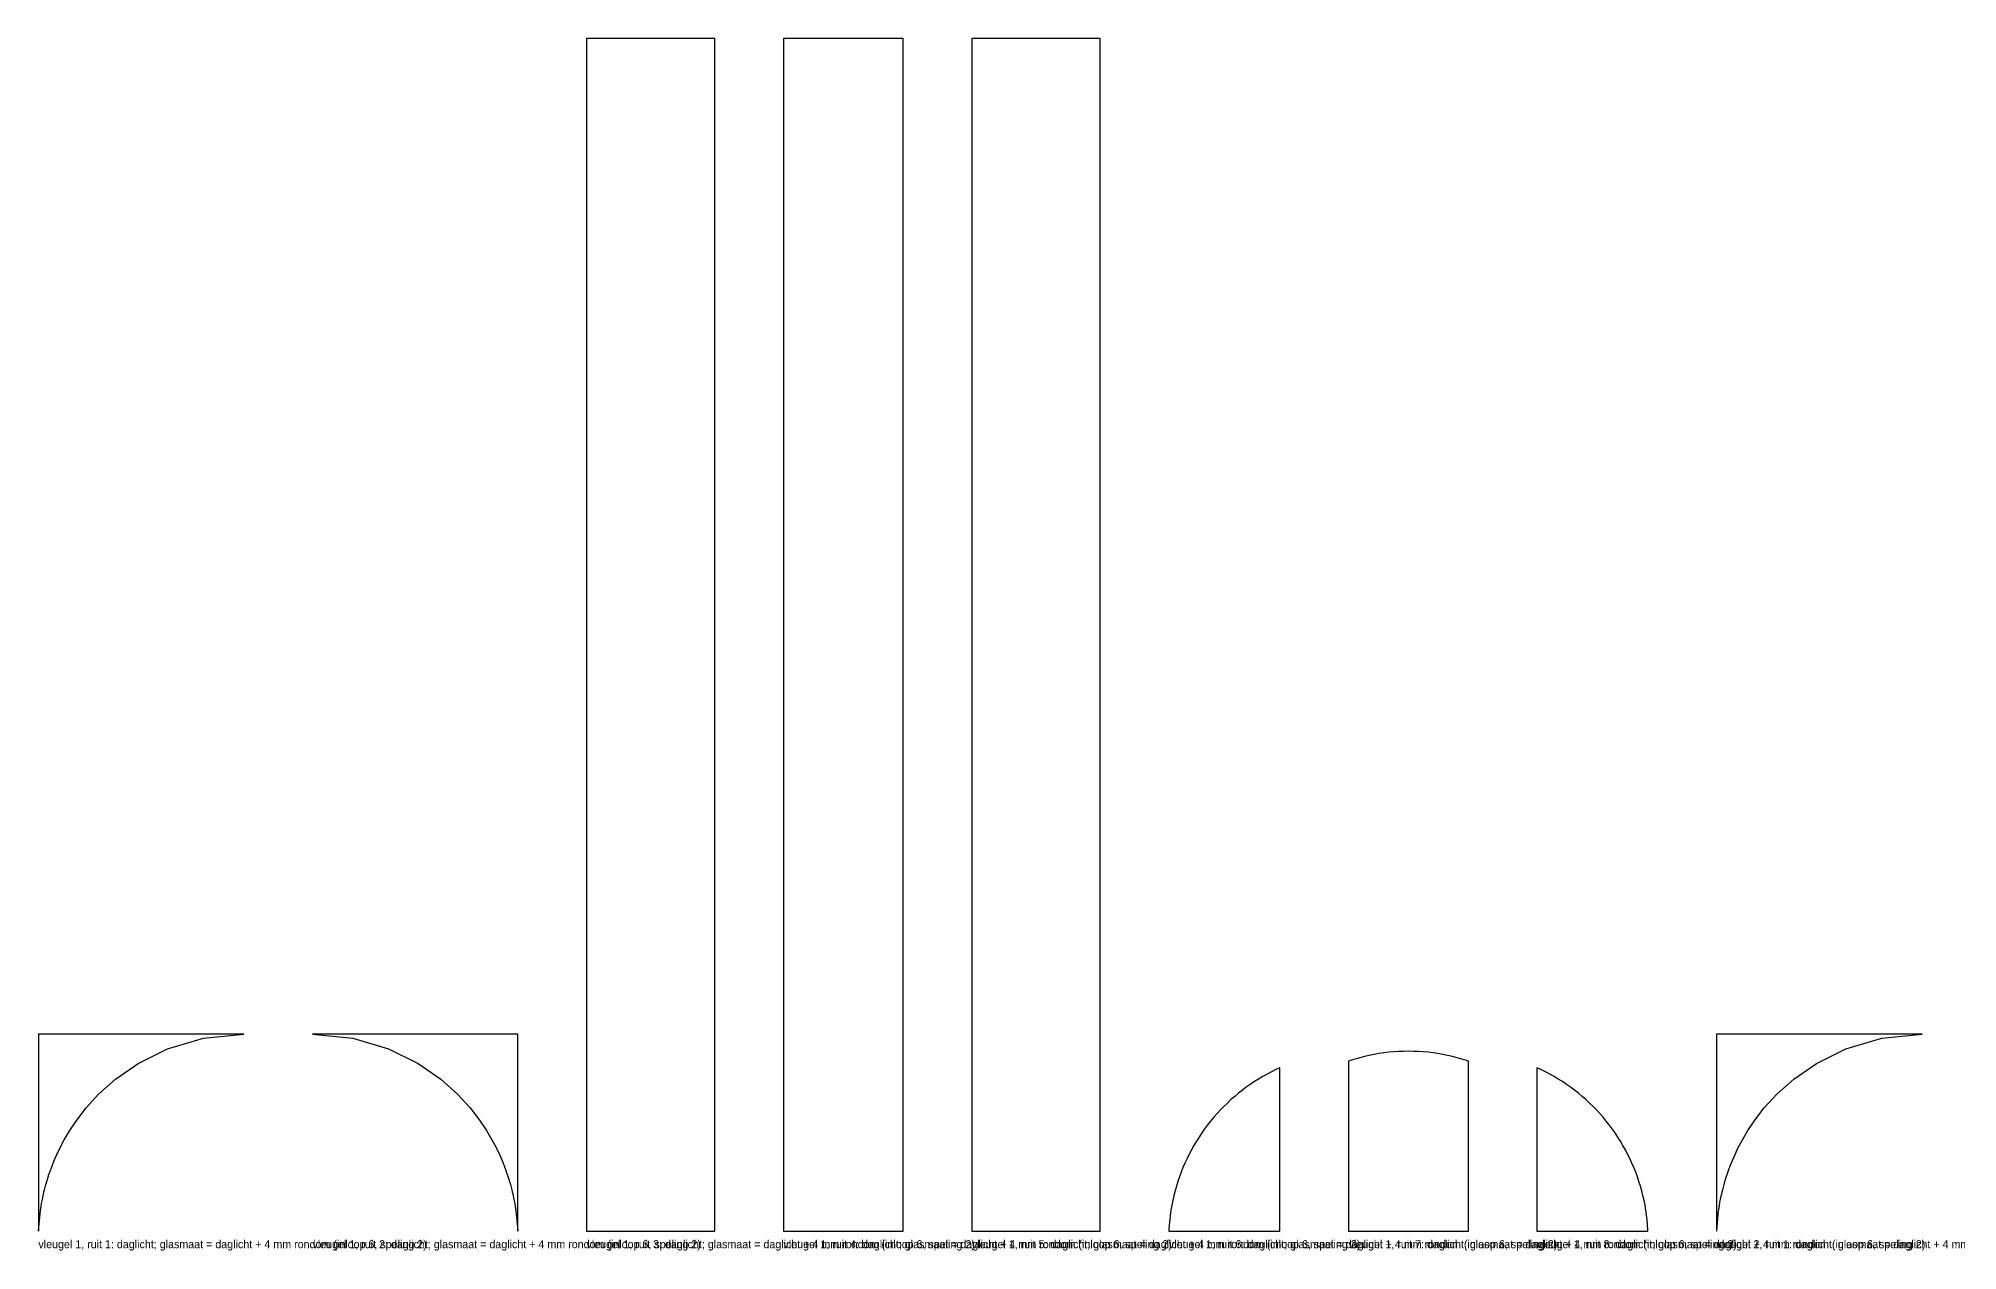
# Model space of a CAD drawing. Header units: millimetres. Extents: x 0 to 6237, y -34 to 2086.
# Drawn here: x 0 to 3358, y -34 to 2086 of the extents above; entities that cross this region are included whole.
import ezdxf

# ---------------------------------------------------------------- set-up
doc = ezdxf.new("R2010")
doc.units = ezdxf.units.MM

msp = doc.modelspace()

# ---------------------------------------------------------------- linework, layer by layer
at = {"layer": 'DAGLICHT'}
for p, q in [((1183.6667, 2086.5), (959, 2086.5)), ((959, 2086.5), (959, 0)), ((1183.6667, 0), (1183.6667, 2086.5)), ((1513.3333, 2086.5), (1303.6667, 2086.5)), ((1303.6667, 2086.5), (1303.6667, 0)), ((1513.3333, 0), (1513.3333, 2086.5)), ((1858, 2086.5), (1633.3333, 2086.5)), ((1633.3333, 2086.5), (1633.3333, 0)), ((1858, 0), (1858, 2086.5)), ((359.5, 344.5), (0, 344.5)), ((0, 344.5), (0, 0)), ((226.145, 318.8513), (289.0904, 337.5376)), ((289.0904, 337.5376), (359.5, 344.5)), ((479.5, 344.5), (549.9096, 337.5376)), ((839, 344.5), (479.5, 344.5)), ((549.9096, 337.5376), (612.855, 318.8513)), ((839, 0), (839, 344.5)), ((3295.7733, 344.5), (2936.2733, 344.5)), ((2936.2733, 344.5), (2936.2733, 0)), ((3162.4182, 318.8513), (3225.3637, 337.5376)), ((3225.3637, 337.5376), (3295.7733, 344.5)), ((174.7278, 293.382), (226.145, 318.8513)), ((612.855, 318.8513), (664.2722, 293.382)), ((2311.8558, 303.2726), (2303.5536, 300.9311)), ((2320.2164, 305.3959), (2311.8558, 303.2726)), ((2328.6297, 307.2996), (2320.2164, 305.3959)), ((2337.09, 308.9825), (2328.6297, 307.2996)), ((2345.5915, 310.4433), (2337.09, 308.9825)), ((2354.1282, 311.6811), (2345.5915, 310.4433)), ((2362.6945, 312.695), (2354.1282, 311.6811)), ((2371.2844, 313.4843), (2362.6945, 312.695)), ((2379.8919, 314.0484), (2371.2844, 313.4843)), ((2388.5113, 314.3871), (2379.8919, 314.0484)), ((2397.1366, 314.5), (2388.5113, 314.3871)), ((2405.7619, 314.3871), (2397.1366, 314.5)), ((2414.3813, 314.0484), (2405.7619, 314.3871)), ((2422.9889, 313.4843), (2414.3813, 314.0484)), ((2431.5788, 312.695), (2422.9889, 313.4843)), ((2440.145, 311.6811), (2431.5788, 312.695)), ((2448.6818, 310.4433), (2440.145, 311.6811)), ((2457.1832, 308.9825), (2448.6818, 310.4433)), ((2465.6435, 307.2996), (2457.1832, 308.9825)), ((2474.0569, 305.3959), (2465.6435, 307.2996)), ((2482.4175, 303.2726), (2474.0569, 305.3959)), ((2490.7197, 300.9311), (2482.4175, 303.2726)), ((3111.001, 293.382), (3162.4182, 318.8513)), ((135.1125, 265.8745), (174.7278, 293.382)), ((664.2722, 293.382), (703.8875, 265.8745)), ((2142.3866, 270.3554), (2134.9733, 265.9449)), ((2149.9128, 274.5702), (2142.3866, 270.3554)), ((2157.5468, 278.5866), (2149.9128, 274.5702)), ((2165.2832, 282.4019), (2157.5468, 278.5866)), ((2172.3033, 285.6381), (2165.2832, 282.4019)), ((2172.3033, 0), (2172.3033, 285.6381)), ((2295.3155, 298.3731), (2292.3033, 297.3506)), ((2292.3033, 297.3506), (2292.3033, 0)), ((2303.5536, 300.9311), (2295.3155, 298.3731)), ((2498.9577, 298.3731), (2490.7197, 300.9311)), ((2501.97, 297.3506), (2498.9577, 298.3731)), ((2501.97, 0), (2501.97, 297.3506)), ((2628.99, 282.4019), (2621.97, 285.6381)), ((2621.97, 285.6381), (2621.97, 0)), ((2636.7265, 278.5866), (2628.99, 282.4019)), ((2644.3604, 274.5702), (2636.7265, 278.5866)), ((2651.8866, 270.3554), (2644.3604, 274.5702)), ((2659.2999, 265.9449), (2651.8866, 270.3554)), ((3071.3857, 265.8745), (3111.001, 293.382)), ((83.4818, 215.335), (105.4718, 239.3815)), ((105.4718, 239.3815), (135.1125, 265.8745)), ((703.8875, 265.8745), (733.5282, 239.3815)), ((733.5282, 239.3815), (755.5182, 215.335)), ((2093.1435, 235.5538), (2086.6581, 229.8662)), ((2099.7756, 241.0696), (2093.1435, 235.5538)), ((2106.5497, 246.4099), (2099.7756, 241.0696)), ((2113.4614, 251.5711), (2106.5497, 246.4099)), ((2120.5058, 256.5496), (2113.4614, 251.5711)), ((2127.6781, 261.342), (2120.5058, 256.5496)), ((2134.9733, 265.9449), (2127.6781, 261.342)), ((2666.5952, 261.342), (2659.2999, 265.9449)), ((2673.7675, 256.5496), (2666.5952, 261.342)), ((2680.8119, 251.5711), (2673.7675, 256.5496)), ((2687.7235, 246.4099), (2680.8119, 251.5711)), ((2694.4977, 241.0696), (2687.7235, 246.4099)), ((2701.1298, 235.5538), (2694.4977, 241.0696)), ((2707.6152, 229.8662), (2701.1298, 235.5538)), ((3019.7551, 215.335), (3041.7451, 239.3815)), ((3041.7451, 239.3815), (3071.3857, 265.8745)), ((67.1003, 194.1474), (83.4818, 215.335)), ((755.5182, 215.335), (771.8997, 194.1474)), ((2062.2704, 205.4785), (2056.5829, 198.9931)), ((2068.1258, 211.8128), (2062.2704, 205.4785)), ((2074.1449, 217.9917), (2068.1258, 211.8128)), ((2080.3238, 224.0109), (2074.1449, 217.9917)), ((2086.6581, 229.8662), (2080.3238, 224.0109)), ((2713.9495, 224.0109), (2707.6152, 229.8662)), ((2720.1283, 217.9917), (2713.9495, 224.0109)), ((2726.1475, 211.8128), (2720.1283, 217.9917)), ((2732.0028, 205.4785), (2726.1475, 211.8128)), ((2737.6904, 198.9931), (2732.0028, 205.4785)), ((3003.3735, 194.1474), (3019.7551, 215.335)), ((45.3436, 159.7741), (54.7637, 175.7251)), ((54.7637, 175.7251), (67.1003, 194.1474)), ((771.8997, 194.1474), (784.2363, 175.7251)), ((784.2363, 175.7251), (793.6564, 159.7741)), ((2035.587, 171.6309), (2030.7947, 164.4586)), ((2040.5655, 178.6752), (2035.587, 171.6309)), ((2045.7267, 185.5869), (2040.5655, 178.6752)), ((2051.067, 192.3611), (2045.7267, 185.5869)), ((2056.5829, 198.9931), (2051.067, 192.3611)), ((2743.2062, 192.3611), (2737.6904, 198.9931)), ((2748.5466, 185.5869), (2743.2062, 192.3611)), ((2753.7077, 178.6752), (2748.5466, 185.5869)), ((2758.6862, 171.6309), (2753.7077, 178.6752)), ((2763.4786, 164.4586), (2758.6862, 171.6309)), ((2981.6168, 159.7741), (2991.037, 175.7251)), ((2991.037, 175.7251), (3003.3735, 194.1474)), ((32.3012, 133.9336), (38.0429, 145.9521)), ((38.0429, 145.9521), (45.3436, 159.7741)), ((793.6564, 159.7741), (800.9571, 145.9521)), ((800.9571, 145.9521), (806.6988, 133.9336)), ((2013.55, 134.5899), (2009.7348, 126.8534)), ((2017.5664, 142.2238), (2013.55, 134.5899)), ((2021.7813, 149.75), (2017.5664, 142.2238)), ((2026.1917, 157.1633), (2021.7813, 149.75)), ((2030.7947, 164.4586), (2026.1917, 157.1633)), ((2768.0816, 157.1633), (2763.4786, 164.4586)), ((2772.492, 149.75), (2768.0816, 157.1633)), ((2776.7069, 142.2238), (2772.492, 149.75)), ((2780.7233, 134.5899), (2776.7069, 142.2238)), ((2784.5385, 126.8534), (2780.7233, 134.5899)), ((2968.5745, 133.9336), (2974.3161, 145.9521)), ((2974.3161, 145.9521), (2981.6168, 159.7741)), ((18.4958, 98.8262), (20.9971, 106.062)), ((20.9971, 106.062), (24.0224, 114.2093)), ((24.0224, 114.2093), (27.7221, 123.433)), ((27.7221, 123.433), (32.3012, 133.9336)), ((806.6988, 133.9336), (811.2779, 123.433)), ((811.2779, 123.433), (814.9776, 114.2093)), ((814.9776, 114.2093), (818.0029, 106.062)), ((818.0029, 106.062), (820.5042, 98.8262)), ((1999.5219, 103.0822), (1996.5363, 94.9894)), ((2002.7183, 111.0942), (1999.5219, 103.0822)), ((2006.1234, 119.0197), (2002.7183, 111.0942)), ((2009.7348, 126.8534), (2006.1234, 119.0197)), ((2788.1499, 119.0197), (2784.5385, 126.8534)), ((2791.5549, 111.0942), (2788.1499, 119.0197)), ((2794.7514, 103.0822), (2791.5549, 111.0942)), ((2797.737, 94.9894), (2794.7514, 103.0822)), ((2954.7691, 98.8262), (2957.2703, 106.062)), ((2957.2703, 106.062), (2960.2957, 114.2093)), ((2960.2957, 114.2093), (2963.9954, 123.433)), ((2963.9954, 123.433), (2968.5745, 133.9336)), ((8.9637, 64.7781), (9.8023, 68.3772)), ((9.8023, 68.3772), (10.7623, 72.3057)), ((10.7623, 72.3057), (11.868, 76.6093)), ((11.868, 76.6093), (13.1498, 81.3422)), ((13.1498, 81.3422), (14.6463, 86.5686)), ((14.6463, 86.5686), (16.4069, 92.3657)), ((16.4069, 92.3657), (18.4958, 98.8262)), ((820.5042, 98.8262), (822.5931, 92.3657)), ((822.5931, 92.3657), (824.3537, 86.5686)), ((824.3537, 86.5686), (825.8502, 81.3422)), ((825.8502, 81.3422), (827.132, 76.6093)), ((827.132, 76.6093), (828.2377, 72.3057)), ((828.2377, 72.3057), (829.1977, 68.3772)), ((829.1977, 68.3772), (830.0363, 64.7781)), ((1988.8641, 70.2809), (1986.7407, 61.9202)), ((1991.2055, 78.5831), (1988.8641, 70.2809)), ((1993.7635, 86.8211), (1991.2055, 78.5831)), ((1996.5363, 94.9894), (1993.7635, 86.8211)), ((2800.5097, 86.8211), (2797.737, 94.9894)), ((2803.0677, 78.5831), (2800.5097, 86.8211)), ((2805.4092, 70.2809), (2803.0677, 78.5831)), ((2807.5325, 61.9202), (2805.4092, 70.2809)), ((2945.237, 64.7781), (2946.0755, 68.3772)), ((2946.0755, 68.3772), (2947.0356, 72.3057)), ((2947.0356, 72.3057), (2948.1413, 76.6093)), ((2948.1413, 76.6093), (2949.4231, 81.3422)), ((2949.4231, 81.3422), (2950.9196, 86.5686)), ((2950.9196, 86.5686), (2952.6802, 92.3657)), ((2952.6802, 92.3657), (2954.7691, 98.8262)), ((0.3178, 0.1127), (3.6231, 35.9103)), ((3.6231, 35.9103), (3.8359, 37.3763)), ((3.8359, 37.3763), (4.0679, 38.9283)), ((4.0679, 38.9283), (4.3215, 40.5738)), ((4.3215, 40.5738), (4.5993, 42.3217)), ((4.5993, 42.3217), (4.9047, 44.1814)), ((4.9047, 44.1814), (5.2413, 46.164)), ((5.2413, 46.164), (5.6135, 48.2819)), ((5.6135, 48.2819), (6.0264, 50.5491)), ((6.0264, 50.5491), (6.4862, 52.9817)), ((6.4862, 52.9817), (7.0001, 55.598)), ((7.0001, 55.598), (7.5769, 58.4193)), ((7.5769, 58.4193), (8.2272, 61.4699)), ((8.2272, 61.4699), (8.9637, 64.7781)), ((830.0363, 64.7781), (830.7728, 61.4699)), ((830.7728, 61.4699), (831.4231, 58.4193)), ((831.4231, 58.4193), (831.9999, 55.598)), ((831.9999, 55.598), (832.5138, 52.9817)), ((832.5138, 52.9817), (832.9736, 50.5491)), ((832.9736, 50.5491), (833.3865, 48.2819)), ((833.3865, 48.2819), (833.7587, 46.164)), ((833.7587, 46.164), (834.0953, 44.1814)), ((834.0953, 44.1814), (834.4007, 42.3217)), ((834.4007, 42.3217), (834.6785, 40.5738)), ((834.6785, 40.5738), (834.9321, 38.9283)), ((834.9321, 38.9283), (835.1641, 37.3763)), ((835.1641, 37.3763), (835.3769, 35.9103)), ((835.3769, 35.9103), (838.6822, 0.1127)), ((1981.6933, 36.5452), (1980.4555, 28.0084)), ((1983.1541, 45.0466), (1981.6933, 36.5452)), ((1984.837, 53.5069), (1983.1541, 45.0466)), ((1986.7407, 61.9202), (1984.837, 53.5069)), ((2809.4363, 53.5069), (2807.5325, 61.9202)), ((2811.1191, 45.0466), (2809.4363, 53.5069)), ((2812.5799, 36.5452), (2811.1191, 45.0466)), ((2813.8177, 28.0084), (2812.5799, 36.5452)), ((2936.591, 0.1127), (2939.8963, 35.9103)), ((2939.8963, 35.9103), (2940.1091, 37.3763)), ((2940.1091, 37.3763), (2940.3411, 38.9283)), ((2940.3411, 38.9283), (2940.5947, 40.5738)), ((2940.5947, 40.5738), (2940.8726, 42.3217)), ((2940.8726, 42.3217), (2941.178, 44.1814)), ((2941.178, 44.1814), (2941.5146, 46.164)), ((2941.5146, 46.164), (2941.8868, 48.2819)), ((2941.8868, 48.2819), (2942.2997, 50.5491)), ((2942.2997, 50.5491), (2942.7595, 52.9817)), ((2942.7595, 52.9817), (2943.2734, 55.598)), ((2943.2734, 55.598), (2943.8502, 58.4193)), ((2943.8502, 58.4193), (2944.5004, 61.4699)), ((2944.5004, 61.4699), (2945.237, 64.7781)), ((0, 0), (0.3178, 0.1127)), ((838.6822, 0.1127), (839, 0)), ((959, 0), (1183.6667, 0)), ((1303.6667, 0), (1513.3333, 0)), ((1633.3333, 0), (1858, 0)), ((1978.0882, 2.2447), (1978, 0)), ((1978, 0), (2172.3033, 0)), ((1978.6524, 10.8523), (1978.0882, 2.2447)), ((1979.4417, 19.4421), (1978.6524, 10.8523)), ((1980.4555, 28.0084), (1979.4417, 19.4421)), ((2292.3033, 0), (2501.97, 0)), ((2621.97, 0), (2816.2733, 0)), ((2814.8316, 19.4421), (2813.8177, 28.0084)), ((2815.6209, 10.8523), (2814.8316, 19.4421)), ((2816.1851, 2.2447), (2815.6209, 10.8523)), ((2816.2733, 0), (2816.1851, 2.2447)), ((2936.2733, 0), (2936.591, 0.1127))]:
    msp.add_line(p, q, dxfattribs=at)

# ---------------------------------------------------------------- texts
at = {"layer": 'TEKST'}
for s, p in [('vleugel 1, ruit 1: daglicht; glasmaat = daglicht + 4 mm rondom (inloop 6, speling 2)', (0, -30)), ('vleugel 1, ruit 2: daglicht; glasmaat = daglicht + 4 mm rondom (inloop 6, speling 2)', (479.5, -30)), ('vleugel 1, ruit 3: daglicht; glasmaat = daglicht + 4 mm rondom (inloop 6, speling 2)', (959, -30)), ('vleugel 1, ruit 4: daglicht; glasmaat = daglicht + 4 mm rondom (inloop 6, speling 2)', (1303.6667, -30)), ('vleugel 1, ruit 5: daglicht; glasmaat = daglicht + 4 mm rondom (inloop 6, speling 2)', (1633.3333, -30)), ('vleugel 1, ruit 6: daglicht; glasmaat = daglicht + 4 mm rondom (inloop 6, speling 2)', (1978, -30)), ('vleugel 1, ruit 7: daglicht; glasmaat = daglicht + 4 mm rondom (inloop 6, speling 2)', (2292.3033, -30)), ('vleugel 1, ruit 8: daglicht; glasmaat = daglicht + 4 mm rondom (inloop 6, speling 2)', (2621.97, -30)), ('vleugel 2, ruit 1: daglicht; glasmaat = daglicht + 4 mm rondom (inloop 6, speling 2)', (2936.2733, -30))]:
    msp.add_text(s, height=14, dxfattribs=at).set_placement(p)

doc.saveas('drawing.dxf')
